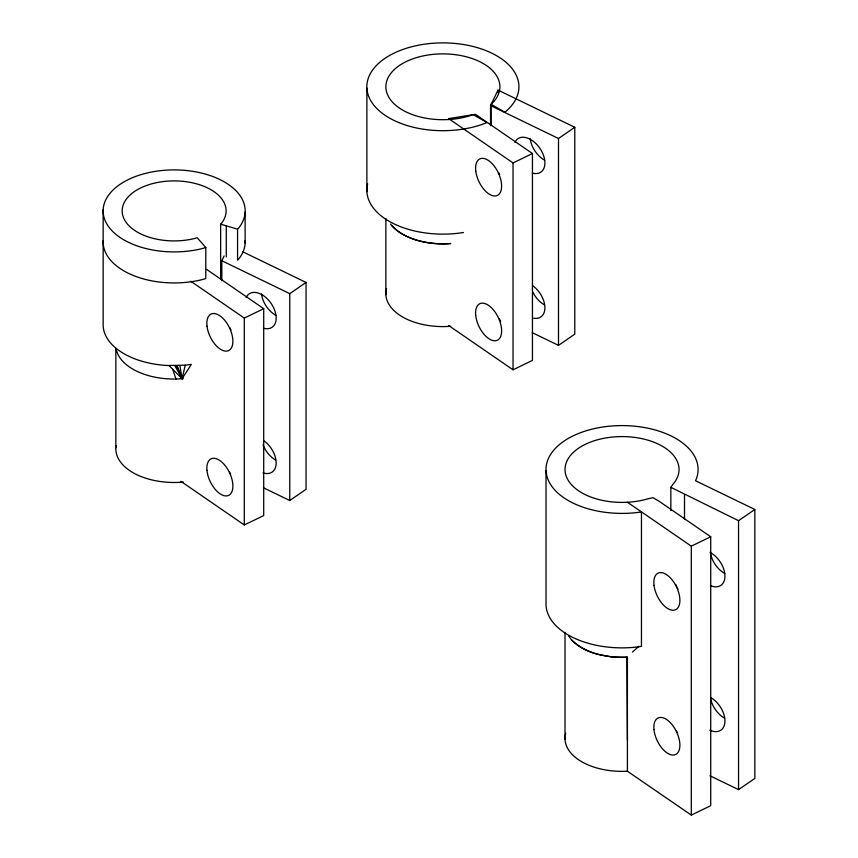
<?xml version="1.0" encoding="UTF-8"?>
<svg xmlns="http://www.w3.org/2000/svg" width="858" height="858" viewBox="0 0 858 858"><rect width="100%" height="100%" fill="white"/><g stroke="black" fill="none" stroke-linecap="round" stroke-linejoin="round"><path stroke-width="1.29" d="M174.817 365.637L182.068 378.7L185.264 365.186L191.345 364.403L182.068 378.7L169.026 365.54M221.825 280.759L221.825 260.735L224.12 255.974M490.561 125.6L490.561 105.588L498.015 90.101L574.785 127.284L574.785 334.159L558.494 345.366L532.271 332.668M670.838 510.596L670.838 487.323L672.833 484.438A57.003 32.915 0 0 0 630.962 436.99A57.003 32.915 0 0 0 565.733 474.646A57.003 32.915 0 0 0 647.929 498.82L652.917 497.661L658.965 501.158L710.714 536.765L710.714 805.694L691.301 815.1L627.413 771.224A57.046 32.936 0 0 1 565.701 733.279M220.645 278.914L220.645 224.195L221.847 222.823A51.973 30.009 0 0 0 181.199 181.177A51.973 30.009 0 0 0 122.651 214.983A51.973 30.009 0 0 0 194.787 238.449L197.168 237.752L205.791 247.522L205.791 278.56L202.349 279.569A71.021 41.002 0 0 1 103.164 240.648M245.131 240.648A71.021 41.002 0 0 1 239.328 258.226L237.569 260.21L237.569 229.172L239.328 227.188A71.021 41.002 0 0 0 183.784 170.281A71.021 41.002 0 0 0 103.786 216.473A71.021 41.002 0 0 0 202.349 248.541L205.791 247.522M491.076 104.268L493.682 101.727A57.003 32.915 0 0 0 451.801 54.279A57.003 32.915 0 0 0 386.583 91.935A57.003 32.915 0 0 0 468.768 116.109L473.166 114.607L486.894 122.533L485.628 123.102A76.051 43.908 0 0 1 368.339 95.463A76.051 43.908 0 0 1 457.915 43.747A76.051 43.908 0 0 1 505.78 111.465L504.804 112.194L491.076 104.268L491.076 125.483M632.443 652.08L638.931 646.246M263.535 487.816L289.757 500.525L289.757 293.651L306.049 282.443L242.471 251.641M558.494 345.366L558.494 138.492L574.785 127.284M289.757 500.525L306.049 489.317L306.049 282.443M709.941 775.771L738.545 789.628L738.545 520.688L754.836 509.48L695.441 480.705L696.256 479.075A76.051 43.908 0 0 0 627.616 425.707A76.051 43.908 0 0 0 546.203 472.715A76.051 43.908 0 0 0 638.631 512.344L641.462 511.872L691.301 546.16L691.301 815.1M738.545 789.628L754.836 778.42L754.836 509.48M532.443 153.528L475.45 114.307L448.627 118.608L513.041 162.934L532.443 153.528L532.443 360.403L513.041 369.809L448.627 325.482M190.808 281.274L244.305 318.082L263.706 308.687L263.706 515.561L244.305 524.957L180.974 481.392M691.301 546.16L710.714 536.765M103.164 209.62L103.164 323.402A71.021 41.002 0 0 0 167.46 365.508L185.264 365.186M116.087 348.541A58.323 33.676 0 0 0 175.976 379.032L183.269 378.635L182.046 376.93M627.413 771.224L627.413 657.442L613.127 657.164L596.621 654.064M220.645 224.195L237.569 229.172M595.774 653.817C586.808 651.136 577.884 646.857 571.535 639.821M490.561 105.588L558.494 138.492M221.825 260.735L289.757 293.651M738.545 520.688L670.838 487.323M627.241 657.282L626.887 657.078C607.121 658.225 585.853 653.732 571.246 639.596L568.479 635.789M627.413 502.262L641.462 511.872L641.462 646.342L638.631 646.814A76.051 43.908 0 0 1 546.031 605.34L546.031 470.881M206.714 269.466L263.706 308.687M627.413 740.197L626.887 656.81M176.383 365.669L182.068 378.7L179.869 365.476M177.177 365.626L182.068 378.7M172.673 369.133L175.976 379.032M684.502 494.508L684.502 519.069M565.025 632.378L565.025 739.467M513.041 162.934L513.041 369.809M498.015 90.101L498.015 92.771M385.864 218.618L385.864 294.691M366.881 88.16L366.881 191.602M245.131 212.194L245.131 243.222M244.305 318.082L244.305 524.957M226.287 225.858L226.287 256.885M115.851 348.294L115.851 447.758M450.557 243.522A57.003 32.915 0 0 1 392.095 225.847M677.981 589.049A20.27 10.639 64.2 0 1 675.739 584.491M710.413 552.606A20.27 12.677 55.5 0 1 724.967 576.168A20.27 12.677 55.5 0 1 710.413 585.639M710.95 697.715A20.27 12.677 55.5 0 1 724.956 721.546A20.27 12.677 55.5 0 1 709.866 730.212M724.742 573.487A20.27 12.677 55.5 0 1 710.317 552.048M724.206 717.996A20.27 12.677 55.5 0 1 710.553 698.466M677.627 733.258A20.27 10.639 64.2 0 1 676.479 730.984M183.269 482.067A58.323 33.676 0 0 1 116.087 445.645M246.203 297.49A20.27 12.677 55.5 0 1 272.608 305.823A20.27 12.677 55.5 0 1 263.556 328.239M264.082 440.915A20.27 12.677 55.5 0 1 276.158 463.481A20.27 12.677 55.5 0 1 263.02 472.897M275.954 315.412A20.27 12.677 55.5 0 1 261.529 293.983M275.418 459.92A20.27 12.677 55.5 0 1 263.074 444.927M230.974 329.944A20.27 10.639 64.2 0 1 229.783 327.702M230.63 474.142A20.27 10.639 64.2 0 1 229.483 471.879M499.71 174.785A20.27 10.639 64.2 0 1 498.519 172.544M500.664 321.16A20.27 10.639 64.2 0 1 499.367 318.994M450.622 326.287A57.046 32.936 0 0 1 386.54 288.502M450.622 243.543A57.046 32.936 0 0 1 390.529 223.992M463.449 232.497A76.051 43.908 0 0 1 367.632 183.902M514.939 142.331A20.27 12.677 55.5 0 1 541.344 150.665A20.27 12.677 55.5 0 1 532.292 173.091M532.818 285.757A20.27 12.677 55.5 0 1 544.905 307.282A20.27 12.677 55.5 0 1 533.665 318.211M544.691 160.264A20.27 12.677 55.5 0 1 530.265 138.824M544.154 304.762A20.27 12.677 55.5 0 1 532.797 292.052M654.021 585.338A20.27 10.639 64.2 0 0 675.182 609.888A20.27 10.639 64.2 0 0 671.417 579.032A20.27 10.639 64.2 0 0 654.021 585.338M653.957 729.536A20.27 10.639 64.2 0 0 674.828 754.815A20.27 10.639 64.2 0 0 671.835 724.345A20.27 10.639 64.2 0 0 653.957 729.536M207.025 326.233A20.27 10.639 64.2 0 0 228.174 350.772A20.27 10.639 64.2 0 0 224.41 319.927A20.27 10.639 64.2 0 0 207.025 326.233M206.96 470.431A20.27 10.639 64.2 0 0 227.82 495.699A20.27 10.639 64.2 0 0 224.839 465.229A20.27 10.639 64.2 0 0 206.96 470.431M475.761 171.074A20.27 10.639 64.2 0 0 496.911 195.624A20.27 10.639 64.2 0 0 493.146 164.768A20.27 10.639 64.2 0 0 475.761 171.074M475.697 315.272A20.27 10.639 64.2 0 0 496.557 340.551A20.27 10.639 64.2 0 0 493.575 310.081A20.27 10.639 64.2 0 0 475.697 315.272"/></g></svg>
